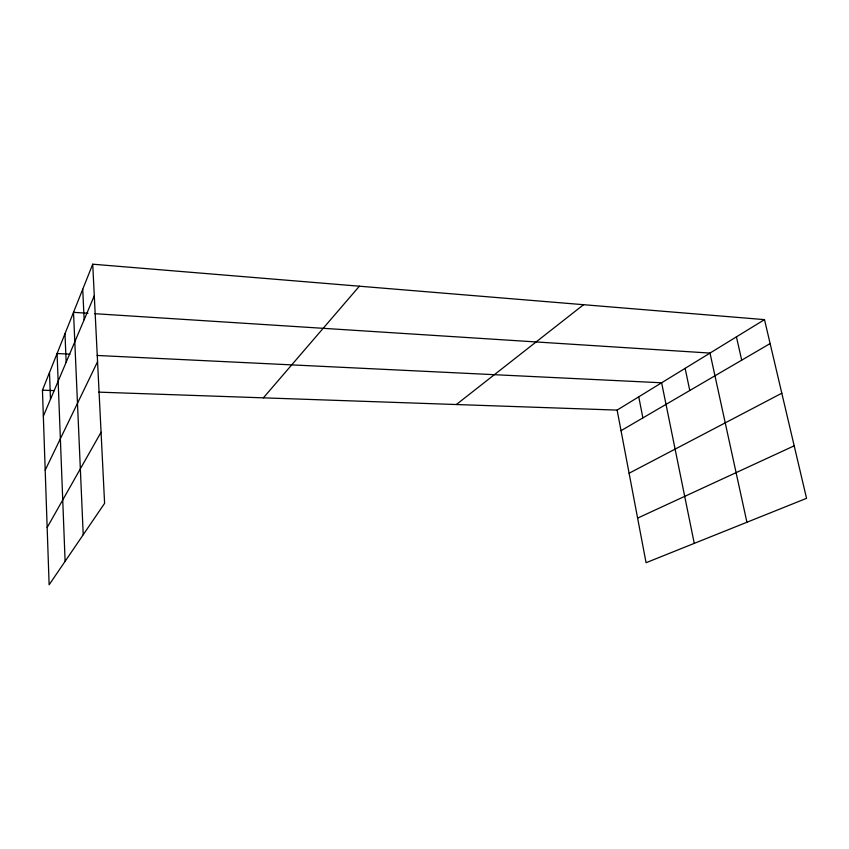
<?xml version="1.0" encoding="UTF-8"?>
<svg xmlns="http://www.w3.org/2000/svg" width="849" height="849" viewBox="0 0 849 849"><rect width="100%" height="100%" fill="white"/><g stroke="black" fill="none" stroke-linecap="round" stroke-linejoin="round"><path stroke-width="1.27" d="M92.721 264.198L104.597 503.34L49.125 584.802L42.45 390.19L92.721 264.198L764.493 319.627L806.55 498.331L646.068 562.707L617.127 410.099L764.493 319.627M43.341 416.18L94.292 295.76M45.188 470.176L97.561 361.695M47.162 527.484L101.063 432.226M263.381 397.841L359.382 286.198M456.348 404.527L583.581 304.695M621.033 430.676L770.128 343.558M629.098 473.233L781.812 393.214M637.61 518.113L794.186 445.821M42.45 390.19L54.262 390.604M98.834 392.142L617.127 410.099M70.011 354.15L57.074 353.524L65.108 561.327M97.157 355.466L661.626 382.782L694.259 543.381M87.988 313.26L73.513 312.336L83.223 534.721M94.568 313.684L710.008 353.078L746.918 522.252M736.423 336.862L741.697 360.167M685.122 368.36L689.781 390.508M638.756 396.823L642.884 417.91M82.724 289.233L84.147 319.723M64.991 333.699L66.158 362.236M49.497 372.509L50.473 399.306"/></g></svg>
